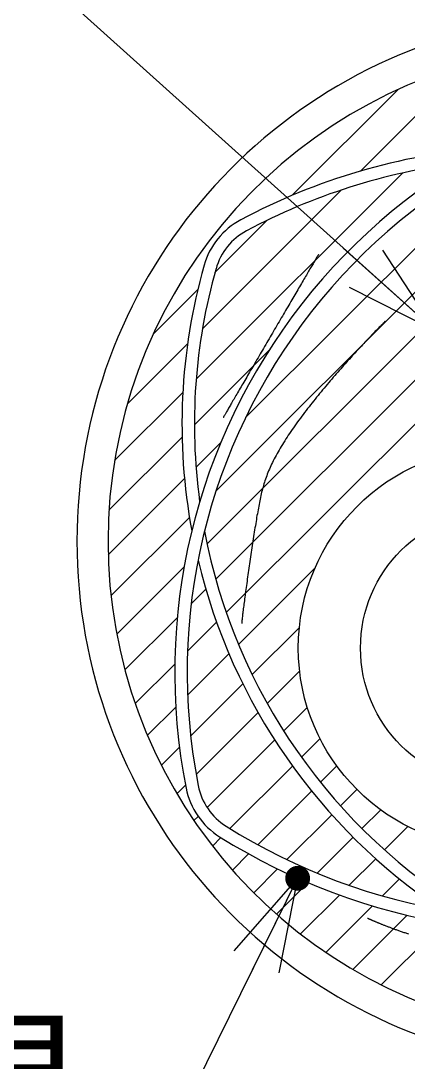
# Model space of a CAD drawing. Extents: x 443 to 1217, y -1921 to -677.
# Drawn here: x 1148.84 to 1157.13, y -1450.27 to -1427.94 of the extents above; entities that cross this region are included whole.
import ezdxf
from ezdxf.enums import TextEntityAlignment as Align

# ---------------------------------------------------------------- set-up
doc = ezdxf.new("R2010")
doc.units = 0
doc.header["$MEASUREMENT"] = 0
doc.layers.get('0').update_dxf_attribs({"linetype": 'CONTINUOUS'})
for name, color, linetype in [('10', 7, 'CONTINUOUS'), ('2', 2, 'CONTINUOUS'), ('3', 8, 'CONTINUOUS'), ('5', 7, 'CONTINUOUS')]:
    doc.layers.add(name, color=color, linetype=linetype)
doc.styles.add('ｽﾀｲﾙ2', font='MS PGothic.ttf')

# ---------------------------------------------------------------- blocks, each defined once
blk = doc.blocks.new('OPEN330A')
at = {"color": 0}
for q in [(30, 8.0385), (30, -8.0385), (40, 0)]:
    blk.add_line((0, 0), q, dxfattribs=at)

msp = doc.modelspace()

# ---------------------------------------------------------------- linework, layer by layer
at = {"color": 7, "linetype": 'Continuous'}
for p, q in [((1157.721, -1434.598), (1137.922, -1416.764)), ((1154.767, -1446.327), (1151.268, -1453.41))]:
    msp.add_line(p, q, dxfattribs=at)
at = {"color": 0}
for q in [(1153.402, -1447.881), (1153.587, -1448.715), (1154.362, -1448.355)]:
    msp.add_line((1154.767, -1446.327), q, dxfattribs=at)
at = {"color": 0, "const_width": 0.266}
msp.add_lwpolyline([(1154.9, -1446.318, 1), (1154.634, -1446.335, 1), (1154.9, -1446.318)], format="xyb", dxfattribs=at)
at = {"layer": '2', "color": 8, "linetype": 'Continuous'}
for p, q in [((1156.111, -1431.165), (1158.415, -1428.861)), ((1154.649, -1431.685), (1156.919, -1429.416)), ((1152.827, -1439.159), (1161.039, -1430.947)), ((1153.017, -1438.027), (1160.146, -1430.898)), ((1153.65, -1436.452), (1159.19, -1430.912)), ((1153.014, -1439.914), (1161.878, -1431.049)), ((1152.594, -1435.624), (1157.009, -1431.21)), ((1153.239, -1440.63), (1162.672, -1431.197)), ((1152.728, -1434.549), (1155.705, -1431.571)), ((1152.996, -1433.338), (1154.114, -1432.221)), ((1151.675, -1434.66), (1152.627, -1433.708)), ((1151.12, -1436.157), (1152.409, -1434.867)), ((1152.556, -1436.604), (1154.152, -1435.009)), ((1150.846, -1437.372), (1152.308, -1435.91)), ((1150.725, -1438.435), (1152.292, -1436.868)), ((1152.59, -1437.512), (1153.12, -1436.982)), ((1150.709, -1439.394), (1152.343, -1437.759)), ((1150.769, -1440.275), (1152.45, -1438.594)), ((1150.892, -1441.093), (1152.335, -1439.65)), ((1153.5, -1441.312), (1155.14, -1439.671)), ((1152.487, -1440.44), (1152.798, -1440.129)), ((1151.068, -1441.86), (1152.188, -1440.74)), ((1152.409, -1441.461), (1153.03, -1440.839)), ((1153.793, -1441.961), (1154.804, -1440.95)), ((1152.41, -1442.401), (1153.296, -1441.515)), ((1151.288, -1442.581), (1152.135, -1441.734)), ((1154.116, -1442.579), (1154.81, -1441.885)), ((1152.475, -1443.278), (1153.594, -1442.16)), ((1151.55, -1443.262), (1152.156, -1442.656)), ((1152.593, -1444.102), (1153.92, -1442.775)), ((1154.468, -1443.169), (1154.974, -1442.663)), ((1152.828, -1444.809), (1154.275, -1443.362)), ((1154.848, -1443.731), (1155.246, -1443.333)), ((1151.848, -1443.905), (1152.235, -1443.518)), ((1153.317, -1445.262), (1154.657, -1443.922)), ((1155.254, -1444.267), (1155.604, -1443.917)), ((1152.181, -1444.514), (1152.364, -1444.331)), ((1153.913, -1445.608), (1155.064, -1444.456)), ((1155.686, -1444.776), (1156.038, -1444.425)), ((1152.546, -1445.091), (1152.636, -1445.001)), ((1154.536, -1445.927), (1155.498, -1444.965)), ((1156.144, -1445.26), (1156.546, -1444.859)), ((1156.628, -1445.718), (1157.13, -1445.217)), ((1152.943, -1445.636), (1153.124, -1445.455)), ((1155.187, -1446.217), (1155.956, -1445.448)), ((1153.369, -1446.151), (1153.717, -1445.804)), ((1155.869, -1446.477), (1156.439, -1445.907)), ((1153.826, -1446.637), (1154.336, -1446.126)), ((1156.583, -1446.705), (1156.948, -1446.34)), ((1154.311, -1447.093), (1154.984, -1446.421)), ((1154.827, -1447.52), (1155.66, -1446.686)), ((1155.372, -1447.916), (1156.369, -1446.92)), ((1155.949, -1448.281), (1157.111, -1447.119)), ((1156.558, -1448.614), (1157.892, -1447.28))]:
    msp.add_line(p, q, dxfattribs=at)
at = {"layer": '3', "color": 3}
for p, q in [((1155.206, -1432.968), (1155.202, -1432.974)), ((1155.209, -1432.963), (1155.206, -1432.968)), ((1155.211, -1432.959), (1155.209, -1432.963)), ((1155.213, -1432.957), (1155.211, -1432.959)), ((1155.214, -1432.955), (1155.213, -1432.957)), ((1155.084, -1433.173), (1155.072, -1433.194)), ((1155.097, -1433.152), (1155.084, -1433.173)), ((1155.108, -1433.133), (1155.097, -1433.152)), ((1155.119, -1433.114), (1155.108, -1433.133)), ((1155.13, -1433.096), (1155.119, -1433.114)), ((1155.14, -1433.079), (1155.13, -1433.096)), ((1155.149, -1433.063), (1155.14, -1433.079)), ((1155.158, -1433.048), (1155.149, -1433.063)), ((1155.166, -1433.034), (1155.158, -1433.048)), ((1155.174, -1433.021), (1155.166, -1433.034)), ((1155.181, -1433.01), (1155.174, -1433.021)), ((1155.187, -1432.999), (1155.181, -1433.01)), ((1155.193, -1432.989), (1155.187, -1432.999)), ((1155.198, -1432.981), (1155.193, -1432.989)), ((1155.202, -1432.974), (1155.198, -1432.981)), ((1154.953, -1433.397), (1154.936, -1433.425)), ((1154.969, -1433.369), (1154.953, -1433.397)), ((1154.985, -1433.341), (1154.969, -1433.369)), ((1155.001, -1433.315), (1154.985, -1433.341)), ((1155.016, -1433.289), (1155.001, -1433.315)), ((1155.031, -1433.264), (1155.016, -1433.289)), ((1155.045, -1433.24), (1155.031, -1433.264)), ((1155.058, -1433.217), (1155.045, -1433.24)), ((1155.072, -1433.194), (1155.058, -1433.217)), ((1154.827, -1433.611), (1154.808, -1433.644)), ((1154.846, -1433.579), (1154.827, -1433.611)), ((1154.865, -1433.547), (1154.846, -1433.579)), ((1154.883, -1433.515), (1154.865, -1433.547)), ((1154.901, -1433.485), (1154.883, -1433.515)), ((1154.919, -1433.455), (1154.901, -1433.485)), ((1154.936, -1433.425), (1154.919, -1433.455)), ((1154.685, -1433.854), (1154.664, -1433.89)), ((1154.706, -1433.817), (1154.685, -1433.854)), ((1154.727, -1433.782), (1154.706, -1433.817)), ((1154.748, -1433.747), (1154.727, -1433.782)), ((1154.768, -1433.712), (1154.748, -1433.747)), ((1154.788, -1433.678), (1154.768, -1433.712)), ((1154.808, -1433.644), (1154.788, -1433.678)), ((1154.554, -1434.079), (1154.531, -1434.117)), ((1154.576, -1434.04), (1154.554, -1434.079)), ((1154.598, -1434.002), (1154.576, -1434.04)), ((1154.62, -1433.964), (1154.598, -1434.002)), ((1154.642, -1433.927), (1154.62, -1433.964)), ((1154.664, -1433.89), (1154.642, -1433.927)), ((1154.439, -1434.275), (1154.415, -1434.315)), ((1154.462, -1434.235), (1154.439, -1434.275)), ((1154.485, -1434.195), (1154.462, -1434.235)), ((1154.508, -1434.156), (1154.485, -1434.195)), ((1154.531, -1434.117), (1154.508, -1434.156)), ((1154.297, -1434.517), (1154.274, -1434.558)), ((1154.321, -1434.476), (1154.297, -1434.517)), ((1154.345, -1434.435), (1154.321, -1434.476)), ((1154.368, -1434.395), (1154.345, -1434.435)), ((1154.392, -1434.355), (1154.368, -1434.395)), ((1154.415, -1434.315), (1154.392, -1434.355)), ((1156.5, -1434.53), (1156.484, -1434.546)), ((1156.516, -1434.514), (1156.5, -1434.53)), ((1156.531, -1434.499), (1156.516, -1434.514)), ((1156.545, -1434.484), (1156.531, -1434.499)), ((1156.558, -1434.471), (1156.545, -1434.484)), ((1156.57, -1434.459), (1156.558, -1434.471)), ((1156.581, -1434.447), (1156.57, -1434.459)), ((1156.592, -1434.437), (1156.581, -1434.447)), ((1156.601, -1434.427), (1156.592, -1434.437)), ((1156.61, -1434.418), (1156.601, -1434.427)), ((1156.618, -1434.411), (1156.61, -1434.418)), ((1156.624, -1434.404), (1156.618, -1434.411)), ((1156.63, -1434.398), (1156.624, -1434.404)), ((1156.635, -1434.393), (1156.63, -1434.398)), ((1156.639, -1434.39), (1156.635, -1434.393)), ((1156.641, -1434.387), (1156.639, -1434.39)), ((1156.643, -1434.385), (1156.641, -1434.387)), ((1156.643, -1434.385), (1156.643, -1434.385)), ((1154.178, -1434.721), (1154.154, -1434.762)), ((1154.202, -1434.68), (1154.178, -1434.721)), ((1154.226, -1434.639), (1154.202, -1434.68)), ((1154.25, -1434.598), (1154.226, -1434.639)), ((1154.274, -1434.558), (1154.25, -1434.598)), ((1156.305, -1434.732), (1156.282, -1434.757)), ((1156.327, -1434.709), (1156.305, -1434.732)), ((1156.349, -1434.686), (1156.327, -1434.709)), ((1156.371, -1434.664), (1156.349, -1434.686)), ((1156.391, -1434.642), (1156.371, -1434.664)), ((1156.411, -1434.621), (1156.391, -1434.642)), ((1156.43, -1434.601), (1156.411, -1434.621)), ((1156.449, -1434.582), (1156.43, -1434.601)), ((1156.467, -1434.564), (1156.449, -1434.582)), ((1156.484, -1434.546), (1156.467, -1434.564)), ((1154.035, -1434.966), (1154.011, -1435.006)), ((1154.059, -1434.925), (1154.035, -1434.966)), ((1154.083, -1434.885), (1154.059, -1434.925)), ((1154.106, -1434.844), (1154.083, -1434.885)), ((1154.13, -1434.803), (1154.106, -1434.844)), ((1154.154, -1434.762), (1154.13, -1434.803)), ((1156.077, -1434.975), (1156.049, -1435.005)), ((1156.104, -1434.945), (1156.077, -1434.975)), ((1156.131, -1434.917), (1156.104, -1434.945)), ((1156.158, -1434.888), (1156.131, -1434.917)), ((1156.183, -1434.861), (1156.158, -1434.888)), ((1156.209, -1434.834), (1156.183, -1434.861)), ((1156.234, -1434.807), (1156.209, -1434.834)), ((1156.258, -1434.782), (1156.234, -1434.807)), ((1156.282, -1434.757), (1156.258, -1434.782)), ((1153.918, -1435.167), (1153.895, -1435.206)), ((1153.941, -1435.127), (1153.918, -1435.167)), ((1153.965, -1435.087), (1153.941, -1435.127)), ((1153.988, -1435.047), (1153.965, -1435.087)), ((1154.011, -1435.006), (1153.988, -1435.047)), ((1155.875, -1435.195), (1155.845, -1435.229)), ((1155.905, -1435.162), (1155.875, -1435.195)), ((1155.935, -1435.13), (1155.905, -1435.162)), ((1155.964, -1435.098), (1155.935, -1435.13)), ((1155.993, -1435.066), (1155.964, -1435.098)), ((1156.021, -1435.035), (1155.993, -1435.066)), ((1156.049, -1435.005), (1156.021, -1435.035)), ((1153.782, -1435.399), (1153.76, -1435.437)), ((1153.804, -1435.362), (1153.782, -1435.399)), ((1153.827, -1435.323), (1153.804, -1435.362)), ((1153.849, -1435.284), (1153.827, -1435.323)), ((1153.872, -1435.245), (1153.849, -1435.284)), ((1153.895, -1435.206), (1153.872, -1435.245)), ((1155.69, -1435.403), (1155.658, -1435.439)), ((1155.721, -1435.367), (1155.69, -1435.403)), ((1155.752, -1435.332), (1155.721, -1435.367)), ((1155.783, -1435.297), (1155.752, -1435.332)), ((1155.814, -1435.263), (1155.783, -1435.297)), ((1155.845, -1435.229), (1155.814, -1435.263)), ((1153.654, -1435.62), (1153.633, -1435.655)), ((1153.675, -1435.584), (1153.654, -1435.62)), ((1153.696, -1435.548), (1153.675, -1435.584)), ((1153.717, -1435.512), (1153.696, -1435.548)), ((1153.739, -1435.475), (1153.717, -1435.512)), ((1153.76, -1435.437), (1153.739, -1435.475)), ((1155.497, -1435.624), (1155.465, -1435.662)), ((1155.53, -1435.587), (1155.497, -1435.624)), ((1155.562, -1435.549), (1155.53, -1435.587)), ((1155.594, -1435.512), (1155.562, -1435.549)), ((1155.626, -1435.475), (1155.594, -1435.512)), ((1155.658, -1435.439), (1155.626, -1435.475)), ((1153.517, -1435.855), (1153.499, -1435.887)), ((1153.536, -1435.823), (1153.517, -1435.855)), ((1153.555, -1435.791), (1153.536, -1435.823)), ((1153.574, -1435.758), (1153.555, -1435.791)), ((1153.593, -1435.724), (1153.574, -1435.758)), ((1153.613, -1435.69), (1153.593, -1435.724)), ((1153.633, -1435.655), (1153.613, -1435.69)), ((1155.302, -1435.856), (1155.269, -1435.896)), ((1155.334, -1435.817), (1155.302, -1435.856)), ((1155.367, -1435.778), (1155.334, -1435.817)), ((1155.399, -1435.739), (1155.367, -1435.778)), ((1155.432, -1435.701), (1155.399, -1435.739)), ((1155.465, -1435.662), (1155.432, -1435.701)), ((1153.382, -1436.087), (1153.367, -1436.113)), ((1153.397, -1436.061), (1153.382, -1436.087)), ((1153.413, -1436.034), (1153.397, -1436.061)), ((1153.43, -1436.005), (1153.413, -1436.034)), ((1153.446, -1435.977), (1153.43, -1436.005)), ((1153.463, -1435.947), (1153.446, -1435.977)), ((1153.481, -1435.917), (1153.463, -1435.947)), ((1153.499, -1435.887), (1153.481, -1435.917)), ((1155.139, -1436.056), (1155.107, -1436.096)), ((1155.171, -1436.015), (1155.139, -1436.056)), ((1155.204, -1435.975), (1155.171, -1436.015)), ((1155.236, -1435.936), (1155.204, -1435.975)), ((1155.269, -1435.896), (1155.236, -1435.936)), ((1153.255, -1436.307), (1153.245, -1436.324)), ((1153.265, -1436.289), (1153.255, -1436.307)), ((1153.276, -1436.27), (1153.265, -1436.289)), ((1153.288, -1436.25), (1153.276, -1436.27)), ((1153.3, -1436.23), (1153.288, -1436.25)), ((1153.312, -1436.208), (1153.3, -1436.23)), ((1153.325, -1436.186), (1153.312, -1436.208)), ((1153.339, -1436.162), (1153.325, -1436.186)), ((1153.353, -1436.138), (1153.339, -1436.162)), ((1153.367, -1436.113), (1153.353, -1436.138)), ((1154.948, -1436.299), (1154.917, -1436.34)), ((1154.979, -1436.258), (1154.948, -1436.299)), ((1155.011, -1436.217), (1154.979, -1436.258)), ((1155.043, -1436.177), (1155.011, -1436.217)), ((1155.075, -1436.136), (1155.043, -1436.177)), ((1155.107, -1436.096), (1155.075, -1436.136)), ((1153.175, -1436.447), (1153.174, -1436.448)), ((1153.176, -1436.445), (1153.175, -1436.447)), ((1153.178, -1436.441), (1153.176, -1436.445)), ((1153.181, -1436.436), (1153.178, -1436.441)), ((1153.184, -1436.43), (1153.181, -1436.436)), ((1153.188, -1436.422), (1153.184, -1436.43)), ((1153.193, -1436.414), (1153.188, -1436.422)), ((1153.199, -1436.404), (1153.193, -1436.414)), ((1153.205, -1436.393), (1153.199, -1436.404)), ((1153.212, -1436.382), (1153.205, -1436.393)), ((1153.219, -1436.369), (1153.212, -1436.382)), ((1153.227, -1436.355), (1153.219, -1436.369)), ((1153.236, -1436.34), (1153.227, -1436.355)), ((1153.245, -1436.324), (1153.236, -1436.34)), ((1154.795, -1436.504), (1154.765, -1436.544)), ((1154.825, -1436.463), (1154.795, -1436.504)), ((1154.855, -1436.422), (1154.825, -1436.463)), ((1154.886, -1436.381), (1154.855, -1436.422)), ((1154.917, -1436.34), (1154.886, -1436.381)), ((1154.621, -1436.748), (1154.594, -1436.789)), ((1154.649, -1436.708), (1154.621, -1436.748)), ((1154.678, -1436.667), (1154.649, -1436.708)), ((1154.706, -1436.626), (1154.678, -1436.667)), ((1154.736, -1436.585), (1154.706, -1436.626)), ((1154.765, -1436.544), (1154.736, -1436.585)), ((1154.489, -1436.949), (1154.463, -1436.989)), ((1154.514, -1436.909), (1154.489, -1436.949)), ((1154.54, -1436.869), (1154.514, -1436.909)), ((1154.567, -1436.829), (1154.54, -1436.869)), ((1154.594, -1436.789), (1154.567, -1436.829)), ((1154.346, -1437.185), (1154.325, -1437.223)), ((1154.368, -1437.146), (1154.346, -1437.185)), ((1154.391, -1437.107), (1154.368, -1437.146)), ((1154.415, -1437.068), (1154.391, -1437.107)), ((1154.439, -1437.029), (1154.415, -1437.068)), ((1154.463, -1436.989), (1154.439, -1437.029)), ((1154.227, -1437.411), (1154.209, -1437.447)), ((1154.245, -1437.374), (1154.227, -1437.411)), ((1154.264, -1437.337), (1154.245, -1437.374)), ((1154.283, -1437.299), (1154.264, -1437.337)), ((1154.304, -1437.261), (1154.283, -1437.299)), ((1154.325, -1437.223), (1154.304, -1437.261)), ((1154.131, -1437.627), (1154.117, -1437.662)), ((1154.146, -1437.591), (1154.131, -1437.627)), ((1154.161, -1437.556), (1154.146, -1437.591)), ((1154.176, -1437.52), (1154.161, -1437.556)), ((1154.192, -1437.484), (1154.176, -1437.52)), ((1154.209, -1437.447), (1154.192, -1437.484)), ((1154.045, -1437.873), (1154.035, -1437.909)), ((1154.056, -1437.838), (1154.045, -1437.873)), ((1154.067, -1437.803), (1154.056, -1437.838)), ((1154.079, -1437.768), (1154.067, -1437.803)), ((1154.091, -1437.733), (1154.079, -1437.768)), ((1154.104, -1437.697), (1154.091, -1437.733)), ((1154.117, -1437.662), (1154.104, -1437.697)), ((1153.987, -1438.088), (1153.979, -1438.124)), ((1153.996, -1438.052), (1153.987, -1438.088)), ((1154.005, -1438.016), (1153.996, -1438.052)), ((1154.015, -1437.98), (1154.005, -1438.016)), ((1154.025, -1437.944), (1154.015, -1437.98)), ((1154.035, -1437.909), (1154.025, -1437.944)), ((1153.94, -1438.312), (1153.932, -1438.351)), ((1153.947, -1438.274), (1153.94, -1438.312)), ((1153.955, -1438.236), (1153.947, -1438.274)), ((1153.963, -1438.198), (1153.955, -1438.236)), ((1153.971, -1438.161), (1153.963, -1438.198)), ((1153.979, -1438.124), (1153.971, -1438.161)), ((1153.904, -1438.511), (1153.896, -1438.552)), ((1153.911, -1438.47), (1153.904, -1438.511)), ((1153.918, -1438.43), (1153.911, -1438.47)), ((1153.925, -1438.39), (1153.918, -1438.43)), ((1153.932, -1438.351), (1153.925, -1438.39)), ((1153.861, -1438.769), (1153.853, -1438.814)), ((1153.868, -1438.724), (1153.861, -1438.769)), ((1153.875, -1438.68), (1153.868, -1438.724)), ((1153.882, -1438.637), (1153.875, -1438.68)), ((1153.889, -1438.594), (1153.882, -1438.637)), ((1153.896, -1438.552), (1153.889, -1438.594)), ((1153.831, -1438.953), (1153.824, -1439.001)), ((1153.839, -1438.906), (1153.831, -1438.953)), ((1153.846, -1438.86), (1153.839, -1438.906)), ((1153.853, -1438.814), (1153.846, -1438.86)), ((1153.794, -1439.192), (1153.787, -1439.241)), ((1153.802, -1439.144), (1153.794, -1439.192)), ((1153.809, -1439.096), (1153.802, -1439.144)), ((1153.817, -1439.048), (1153.809, -1439.096)), ((1153.824, -1439.001), (1153.817, -1439.048)), ((1153.758, -1439.436), (1153.751, -1439.484)), ((1153.765, -1439.387), (1153.758, -1439.436)), ((1153.772, -1439.338), (1153.765, -1439.387)), ((1153.78, -1439.289), (1153.772, -1439.338)), ((1153.787, -1439.241), (1153.78, -1439.289)), ((1153.729, -1439.63), (1153.722, -1439.678)), ((1153.736, -1439.582), (1153.729, -1439.63)), ((1153.744, -1439.533), (1153.736, -1439.582)), ((1153.751, -1439.484), (1153.744, -1439.533)), ((1153.695, -1439.867), (1153.689, -1439.913)), ((1153.702, -1439.82), (1153.695, -1439.867)), ((1153.709, -1439.773), (1153.702, -1439.82)), ((1153.715, -1439.726), (1153.709, -1439.773)), ((1153.722, -1439.678), (1153.715, -1439.726)), ((1153.664, -1440.092), (1153.658, -1440.135)), ((1153.67, -1440.048), (1153.664, -1440.092)), ((1153.676, -1440.004), (1153.67, -1440.048)), ((1153.682, -1439.959), (1153.676, -1440.004)), ((1153.689, -1439.913), (1153.682, -1439.959)), ((1153.635, -1440.3), (1153.63, -1440.339)), ((1153.64, -1440.26), (1153.635, -1440.3)), ((1153.646, -1440.219), (1153.64, -1440.26)), ((1153.652, -1440.178), (1153.646, -1440.219)), ((1153.658, -1440.135), (1153.652, -1440.178)), ((1153.602, -1440.551), (1153.598, -1440.582)), ((1153.606, -1440.518), (1153.602, -1440.551)), ((1153.611, -1440.485), (1153.606, -1440.518)), ((1153.615, -1440.45), (1153.611, -1440.485)), ((1153.62, -1440.414), (1153.615, -1440.45)), ((1153.625, -1440.377), (1153.62, -1440.414)), ((1153.63, -1440.339), (1153.625, -1440.377)), ((1153.575, -1440.781), (1153.573, -1440.799)), ((1153.577, -1440.762), (1153.575, -1440.781)), ((1153.579, -1440.741), (1153.577, -1440.762)), ((1153.582, -1440.718), (1153.579, -1440.741)), ((1153.585, -1440.693), (1153.582, -1440.718)), ((1153.588, -1440.668), (1153.585, -1440.693)), ((1153.591, -1440.64), (1153.588, -1440.668)), ((1153.594, -1440.612), (1153.591, -1440.64)), ((1153.598, -1440.582), (1153.594, -1440.612)), ((1153.569, -1440.843), (1153.568, -1440.854)), ((1153.568, -1440.854), (1153.568, -1440.863)), ((1153.57, -1440.83), (1153.569, -1440.843)), ((1153.571, -1440.816), (1153.57, -1440.83)), ((1153.573, -1440.799), (1153.571, -1440.816)), ((1156.263, -1447.18), (1156.263, -1447.18)), ((1156.263, -1447.18), (1156.264, -1447.18)), ((1156.264, -1447.18), (1156.265, -1447.181)), ((1156.265, -1447.181), (1156.266, -1447.181)), ((1156.266, -1447.181), (1156.268, -1447.182)), ((1156.268, -1447.182), (1156.27, -1447.183)), ((1156.27, -1447.183), (1156.273, -1447.184)), ((1156.273, -1447.184), (1156.276, -1447.186)), ((1156.276, -1447.186), (1156.279, -1447.187)), ((1156.279, -1447.187), (1156.282, -1447.189)), ((1156.282, -1447.189), (1156.287, -1447.191)), ((1156.287, -1447.191), (1156.291, -1447.193)), ((1156.291, -1447.193), (1156.296, -1447.195)), ((1156.296, -1447.195), (1156.301, -1447.197)), ((1156.301, -1447.197), (1156.306, -1447.2)), ((1156.306, -1447.2), (1156.312, -1447.202)), ((1156.312, -1447.202), (1156.318, -1447.205)), ((1156.318, -1447.205), (1156.325, -1447.208)), ((1156.325, -1447.208), (1156.331, -1447.211)), ((1156.331, -1447.211), (1156.339, -1447.214)), ((1156.339, -1447.214), (1156.346, -1447.217)), ((1156.346, -1447.217), (1156.354, -1447.221)), ((1156.354, -1447.221), (1156.362, -1447.224)), ((1156.362, -1447.224), (1156.371, -1447.228)), ((1156.371, -1447.228), (1156.379, -1447.232)), ((1156.379, -1447.232), (1156.388, -1447.236)), ((1156.388, -1447.236), (1156.398, -1447.24)), ((1156.398, -1447.24), (1156.407, -1447.244)), ((1156.407, -1447.244), (1156.417, -1447.248)), ((1156.417, -1447.248), (1156.427, -1447.252)), ((1156.427, -1447.252), (1156.438, -1447.257)), ((1156.438, -1447.257), (1156.449, -1447.261)), ((1156.449, -1447.261), (1156.46, -1447.266)), ((1156.46, -1447.266), (1156.472, -1447.271)), ((1156.472, -1447.271), (1156.483, -1447.276)), ((1156.483, -1447.276), (1156.495, -1447.28)), ((1156.495, -1447.28), (1156.507, -1447.286)), ((1156.507, -1447.286), (1156.52, -1447.291)), ((1156.52, -1447.291), (1156.533, -1447.296)), ((1156.533, -1447.296), (1156.546, -1447.301)), ((1156.546, -1447.301), (1156.559, -1447.307)), ((1156.559, -1447.307), (1156.573, -1447.312)), ((1156.573, -1447.312), (1156.586, -1447.318)), ((1156.586, -1447.318), (1156.601, -1447.323)), ((1156.601, -1447.323), (1156.615, -1447.329)), ((1156.615, -1447.329), (1156.629, -1447.335)), ((1156.629, -1447.335), (1156.644, -1447.34)), ((1156.644, -1447.34), (1156.659, -1447.346)), ((1156.659, -1447.346), (1156.675, -1447.352)), ((1156.675, -1447.352), (1156.69, -1447.358)), ((1156.69, -1447.358), (1156.706, -1447.364)), ((1156.706, -1447.364), (1156.722, -1447.37)), ((1156.722, -1447.37), (1156.738, -1447.377)), ((1156.738, -1447.377), (1156.754, -1447.383)), ((1156.754, -1447.383), (1156.771, -1447.389)), ((1156.771, -1447.389), (1156.787, -1447.395)), ((1156.787, -1447.395), (1156.804, -1447.402)), ((1156.804, -1447.402), (1156.822, -1447.408)), ((1156.822, -1447.408), (1156.839, -1447.414)), ((1156.839, -1447.414), (1156.857, -1447.421)), ((1156.857, -1447.421), (1156.874, -1447.427)), ((1156.874, -1447.427), (1156.892, -1447.434)), ((1156.892, -1447.434), (1156.91, -1447.44)), ((1156.91, -1447.44), (1156.929, -1447.447)), ((1156.929, -1447.447), (1156.947, -1447.453)), ((1156.947, -1447.453), (1156.966, -1447.459)), ((1156.966, -1447.459), (1156.985, -1447.466)), ((1156.985, -1447.466), (1157.004, -1447.473)), ((1157.004, -1447.473), (1157.023, -1447.479)), ((1157.023, -1447.479), (1157.042, -1447.486)), ((1157.042, -1447.486), (1157.061, -1447.492)), ((1157.061, -1447.492), (1157.081, -1447.499)), ((1157.081, -1447.499), (1157.101, -1447.505)), ((1157.101, -1447.505), (1157.121, -1447.512)), ((1157.121, -1447.512), (1157.141, -1447.518))]:
    msp.add_line(p, q, dxfattribs=at)
at = {"layer": '3', "color": 3, "linetype": 'Continuous'}
for centre, radius, start, end in [((1161.361, -1439.102), 11.322, 100.1642, 259.8358), ((1161.361, -1439.102), 10.656, 100.8069, 259.1931), ((1164.959, -1441.913), 12.825, 92.8172, 191.1441), ((1164.959, -1441.913), 12.558, 92.8172, 191.1441), ((1159.869, -1444.049), 13.42, 94.6322, 118.1018), ((1159.869, -1444.049), 13.154, 97.1738, 118.1018), ((1154.3, -1433.621), 1.598, 118.1018, 164.1993), ((1154.3, -1433.621), 1.332, 118.1018, 164.1993), ((1164.811, -1436.595), 12.522, 164.1993, 190.4979), ((1164.811, -1436.595), 12.256, 164.1993, 187.7668), ((1164.811, -1436.595), 12.256, 190.7649, 239.0501), ((1164.811, -1436.595), 12.522, 193.4544, 236.2098), ((1160.218, -1434.063), 13.42, 237.9493, 329.9852), ((1160.218, -1434.063), 13.154, 237.9493, 329.9852), ((1153.944, -1444.083), 1.332, 191.1441, 237.9493), ((1153.944, -1444.083), 1.598, 191.1441, 237.9493)]:
    msp.add_arc(centre, radius, start, end, dxfattribs=at)
at = {"layer": '5', "color": 3, "linetype": 'Continuous'}
for radius in [4.292, 2.96]:
    msp.add_circle((1159.073, -1441.39), radius, dxfattribs=at)

# ---------------------------------------------------------------- block references
at = {"color": 7, "linetype": 'Continuous', "xscale": 0.06660042304401832, "yscale": 0.06660042304401832, "zscale": 0.06660042304401832, "rotation": 137.9896249829387}
msp.add_blockref('OPEN330A', (1157.721, -1434.598), dxfattribs=at)

# ---------------------------------------------------------------- texts
at = {"layer": '10', "linetype": 'Continuous', "style": 'ｽﾀｲﾙ2'}
msp.add_attdef('押さえ金具', text='', height=2.5, dxfattribs=at).set_placement((1133.331, -1452.744), align=Align.BOTTOM_LEFT)

doc.saveas('drawing.dxf')
